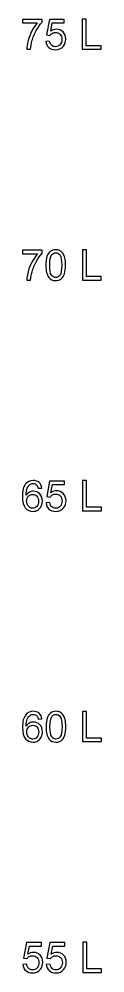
# Model space of a CAD drawing. Header units: millimetres. Extents: x -92 to -72, y -131 to 755.
# Drawn here: x -92.1 to -76.2, y 332.2 to 523.7 of the extents above; entities that cross this region are included whole.
import ezdxf

# ---------------------------------------------------------------- set-up
doc = ezdxf.new("R2010")
doc.units = ezdxf.units.MM
doc.header["$MEASUREMENT"] = 0
doc.layers.add('Capa 1', color=7, linetype='Continuous')

msp = doc.modelspace()

# ---------------------------------------------------------------- linework, layer by layer
at = {"layer": 'Capa 1', "color": 250}
for points, knots in [([(-92.0687, 522.9192), (-92.0687, 522.9192), (-92.0687, 523.6304), (-92.0687, 523.6304), (-92.0687, 523.6304), (-92.0687, 523.6304), (-88.1486, 523.6304), (-88.1486, 523.6304), (-88.1486, 523.6304), (-88.1486, 523.6304), (-88.1486, 523.0546), (-88.1486, 523.0546), (-88.1486, 523.0546), (-88.5338, 522.644), (-88.9176, 522.0979), (-89.2958, 521.4163), (-89.2958, 521.4163), (-89.6754, 520.7347), (-89.9675, 520.0334), (-90.1749, 519.3123), (-90.1749, 519.3123), (-90.3231, 518.8057), (-90.4191, 518.2484), (-90.46, 517.6444), (-90.46, 517.6444), (-90.46, 517.6444), (-91.222, 517.6444), (-91.222, 517.6444), (-91.222, 517.6444), (-91.2135, 518.1214), (-91.1204, 518.6985), (-90.9412, 519.3744), (-90.9412, 519.3744), (-90.762, 520.0518), (-90.5066, 520.7037), (-90.1721, 521.3316), (-90.1721, 521.3316), (-89.8377, 521.9596), (-89.4821, 522.4888), (-89.1053, 522.9192), (-89.1053, 522.9192), (-89.1053, 522.9192), (-92.0687, 522.9192), (-92.0687, 522.9192)], [0, 0, 0, 0, 0.08333333, 0.08333333, 0.08333333, 0.08333333, 0.16666667, 0.16666667, 0.16666667, 0.16666667, 0.25, 0.25, 0.25, 0.25, 0.33333333, 0.33333333, 0.33333333, 0.33333333, 0.41666667, 0.41666667, 0.41666667, 0.41666667, 0.5, 0.5, 0.5, 0.5, 0.58333333, 0.58333333, 0.58333333, 0.58333333, 0.66666667, 0.66666667, 0.66666667, 0.66666667, 0.75, 0.75, 0.75, 0.75, 0.83333333, 0.83333333, 0.83333333, 0.83333333, 1, 1, 1, 1]), ([(-87.4021, 519.2361), (-87.4021, 519.2361), (-86.6232, 519.2954), (-86.6232, 519.2954), (-86.6232, 519.2954), (-86.5653, 518.9158), (-86.4313, 518.6308), (-86.2224, 518.4389), (-86.2224, 518.4389), (-86.0136, 518.2484), (-85.7581, 518.1524), (-85.4576, 518.1524), (-85.4576, 518.1524), (-85.0949, 518.1524), (-84.7915, 518.2879), (-84.5446, 518.5574), (-84.5446, 518.5574), (-84.2991, 518.8283), (-84.1763, 519.1868), (-84.1763, 519.6327), (-84.1763, 519.6327), (-84.1763, 520.0574), (-84.2934, 520.3918), (-84.5291, 520.6374), (-84.5291, 520.6374), (-84.7647, 520.8829), (-85.0766, 521.0057), (-85.4646, 521.0057), (-85.4646, 521.0057), (-85.7059, 521.0057), (-85.9218, 520.9506), (-86.1137, 520.8406), (-86.1137, 520.8406), (-86.3042, 520.7305), (-86.4538, 520.588), (-86.5639, 520.413), (-86.5639, 520.413), (-86.5639, 520.413), (-87.2666, 520.5146), (-87.2666, 520.5146), (-87.2666, 520.5146), (-87.2666, 520.5146), (-86.6824, 523.6304), (-86.6824, 523.6304), (-86.6824, 523.6304), (-86.6824, 523.6304), (-83.6768, 523.6304), (-83.6768, 523.6304), (-83.6768, 523.6304), (-83.6768, 523.6304), (-83.6768, 522.9192), (-83.6768, 522.9192), (-83.6768, 522.9192), (-83.6768, 522.9192), (-86.0883, 522.9192), (-86.0883, 522.9192), (-86.0883, 522.9192), (-86.0883, 522.9192), (-86.4115, 521.2837), (-86.4115, 521.2837), (-86.4115, 521.2837), (-86.0488, 521.5391), (-85.6678, 521.6661), (-85.2699, 521.6661), (-85.2699, 521.6661), (-84.7421, 521.6661), (-84.2962, 521.4826), (-83.9336, 521.1157), (-83.9336, 521.1157), (-83.5709, 520.7489), (-83.3889, 520.2775), (-83.3889, 519.7018), (-83.3889, 519.7018), (-83.3889, 519.1529), (-83.5483, 518.6787), (-83.8673, 518.2794), (-83.8673, 518.2794), (-84.2553, 517.7883), (-84.7859, 517.5428), (-85.4576, 517.5428), (-85.4576, 517.5428), (-86.0079, 517.5428), (-86.4567, 517.698), (-86.8052, 518.0071), (-86.8052, 518.0071), (-87.1537, 518.3161), (-87.3527, 518.7253), (-87.4021, 519.2361)], [0, 0, 0, 0, 0.04347826, 0.04347826, 0.04347826, 0.04347826, 0.08695652, 0.08695652, 0.08695652, 0.08695652, 0.13043478, 0.13043478, 0.13043478, 0.13043478, 0.17391304, 0.17391304, 0.17391304, 0.17391304, 0.2173913, 0.2173913, 0.2173913, 0.2173913, 0.26086957, 0.26086957, 0.26086957, 0.26086957, 0.30434783, 0.30434783, 0.30434783, 0.30434783, 0.34782609, 0.34782609, 0.34782609, 0.34782609, 0.39130435, 0.39130435, 0.39130435, 0.39130435, 0.43478261, 0.43478261, 0.43478261, 0.43478261, 0.47826087, 0.47826087, 0.47826087, 0.47826087, 0.52173913, 0.52173913, 0.52173913, 0.52173913, 0.56521739, 0.56521739, 0.56521739, 0.56521739, 0.60869565, 0.60869565, 0.60869565, 0.60869565, 0.65217391, 0.65217391, 0.65217391, 0.65217391, 0.69565217, 0.69565217, 0.69565217, 0.69565217, 0.73913043, 0.73913043, 0.73913043, 0.73913043, 0.7826087, 0.7826087, 0.7826087, 0.7826087, 0.82608696, 0.82608696, 0.82608696, 0.82608696, 0.86956522, 0.86956522, 0.86956522, 0.86956522, 0.91304348, 0.91304348, 0.91304348, 0.91304348, 1, 1, 1, 1]), ([(-80.0784, 517.6444), (-80.0784, 517.6444), (-80.0784, 523.7066), (-80.0784, 523.7066), (-80.0784, 523.7066), (-80.0784, 523.7066), (-79.2741, 523.7066), (-79.2741, 523.7066), (-79.2741, 523.7066), (-79.2741, 523.7066), (-79.2741, 518.3556), (-79.2741, 518.3556), (-79.2741, 518.3556), (-79.2741, 518.3556), (-76.2938, 518.3556), (-76.2938, 518.3556), (-76.2938, 518.3556), (-76.2938, 518.3556), (-76.2938, 517.6444), (-76.2938, 517.6444), (-76.2938, 517.6444), (-76.2938, 517.6444), (-80.0784, 517.6444), (-80.0784, 517.6444)], [0, 0, 0, 0, 0.14285714, 0.14285714, 0.14285714, 0.14285714, 0.28571429, 0.28571429, 0.28571429, 0.28571429, 0.42857143, 0.42857143, 0.42857143, 0.42857143, 0.57142857, 0.57142857, 0.57142857, 0.57142857, 0.71428571, 0.71428571, 0.71428571, 0.71428571, 1, 1, 1, 1]), ([(-92.0427, 476.5871), (-92.0427, 476.5871), (-92.0427, 477.2983), (-92.0427, 477.2983), (-92.0427, 477.2983), (-92.0427, 477.2983), (-88.1226, 477.2983), (-88.1226, 477.2983), (-88.1226, 477.2983), (-88.1226, 477.2983), (-88.1226, 476.7225), (-88.1226, 476.7225), (-88.1226, 476.7225), (-88.5078, 476.3119), (-88.8916, 475.7658), (-89.2698, 475.0842), (-89.2698, 475.0842), (-89.6494, 474.4026), (-89.9415, 473.7013), (-90.1489, 472.9802), (-90.1489, 472.9802), (-90.2971, 472.4736), (-90.3931, 471.9163), (-90.434, 471.3123), (-90.434, 471.3123), (-90.434, 471.3123), (-91.196, 471.3123), (-91.196, 471.3123), (-91.196, 471.3123), (-91.1875, 471.7893), (-91.0944, 472.3664), (-90.9152, 473.0423), (-90.9152, 473.0423), (-90.736, 473.7197), (-90.4806, 474.3716), (-90.1461, 474.9995), (-90.1461, 474.9995), (-89.8117, 475.6275), (-89.4561, 476.1567), (-89.0793, 476.5871), (-89.0793, 476.5871), (-89.0793, 476.5871), (-92.0427, 476.5871), (-92.0427, 476.5871)], [0, 0, 0, 0, 0.08333333, 0.08333333, 0.08333333, 0.08333333, 0.16666667, 0.16666667, 0.16666667, 0.16666667, 0.25, 0.25, 0.25, 0.25, 0.33333333, 0.33333333, 0.33333333, 0.33333333, 0.41666667, 0.41666667, 0.41666667, 0.41666667, 0.5, 0.5, 0.5, 0.5, 0.58333333, 0.58333333, 0.58333333, 0.58333333, 0.66666667, 0.66666667, 0.66666667, 0.66666667, 0.75, 0.75, 0.75, 0.75, 0.83333333, 0.83333333, 0.83333333, 0.83333333, 1, 1, 1, 1]), ([(-87.3761, 474.3039), (-87.3761, 475.0193), (-87.3027, 475.5979), (-87.156, 476.0353), (-87.156, 476.0353), (-87.0078, 476.4742), (-86.7891, 476.8114), (-86.4984, 477.0471), (-86.4984, 477.0471), (-86.2091, 477.2827), (-85.8436, 477.3999), (-85.4034, 477.3999), (-85.4034, 477.3999), (-85.0788, 477.3999), (-84.7938, 477.3349), (-84.5468, 477.2037), (-84.5468, 477.2037), (-84.3013, 477.0725), (-84.0981, 476.8834), (-83.94, 476.6364), (-83.94, 476.6364), (-83.782, 476.3909), (-83.6578, 476.0903), (-83.5675, 475.7362), (-83.5675, 475.7362), (-83.4758, 475.382), (-83.4306, 474.9036), (-83.4306, 474.3039), (-83.4306, 474.3039), (-83.4306, 473.5927), (-83.504, 473.0169), (-83.6493, 472.5795), (-83.6493, 472.5795), (-83.7947, 472.1406), (-84.0134, 471.8034), (-84.3041, 471.5663), (-84.3041, 471.5663), (-84.5934, 471.3292), (-84.9603, 471.2107), (-85.4034, 471.2107), (-85.4034, 471.2107), (-85.9861, 471.2107), (-86.4448, 471.4181), (-86.7778, 471.8344), (-86.7778, 471.8344), (-87.1771, 472.3424), (-87.3761, 473.1651), (-87.3761, 474.3039)], [0, 0, 0, 0, 0.07692308, 0.07692308, 0.07692308, 0.07692308, 0.15384615, 0.15384615, 0.15384615, 0.15384615, 0.23076923, 0.23076923, 0.23076923, 0.23076923, 0.30769231, 0.30769231, 0.30769231, 0.30769231, 0.38461538, 0.38461538, 0.38461538, 0.38461538, 0.46153846, 0.46153846, 0.46153846, 0.46153846, 0.53846154, 0.53846154, 0.53846154, 0.53846154, 0.61538462, 0.61538462, 0.61538462, 0.61538462, 0.69230769, 0.69230769, 0.69230769, 0.69230769, 0.76923077, 0.76923077, 0.76923077, 0.76923077, 0.84615385, 0.84615385, 0.84615385, 0.84615385, 1, 1, 1, 1]), ([(-80.0524, 471.3123), (-80.0524, 471.3123), (-80.0524, 477.3745), (-80.0524, 477.3745), (-80.0524, 477.3745), (-80.0524, 477.3745), (-79.2481, 477.3745), (-79.2481, 477.3745), (-79.2481, 477.3745), (-79.2481, 477.3745), (-79.2481, 472.0235), (-79.2481, 472.0235), (-79.2481, 472.0235), (-79.2481, 472.0235), (-76.2678, 472.0235), (-76.2678, 472.0235), (-76.2678, 472.0235), (-76.2678, 472.0235), (-76.2678, 471.3123), (-76.2678, 471.3123), (-76.2678, 471.3123), (-76.2678, 471.3123), (-80.0524, 471.3123), (-80.0524, 471.3123)], [0, 0, 0, 0, 0.14285714, 0.14285714, 0.14285714, 0.14285714, 0.28571429, 0.28571429, 0.28571429, 0.28571429, 0.42857143, 0.42857143, 0.42857143, 0.42857143, 0.57142857, 0.57142857, 0.57142857, 0.57142857, 0.71428571, 0.71428571, 0.71428571, 0.71428571, 1, 1, 1, 1]), ([(-86.6141, 474.301), (-86.6141, 473.3034), (-86.4984, 472.6402), (-86.2655, 472.3128), (-86.2655, 472.3128), (-86.0327, 471.984), (-85.7448, 471.8203), (-85.4034, 471.8203), (-85.4034, 471.8203), (-85.0619, 471.8203), (-84.774, 471.9854), (-84.5412, 472.3142), (-84.5412, 472.3142), (-84.3083, 472.6444), (-84.1926, 473.3062), (-84.1926, 474.301), (-84.1926, 474.301), (-84.1926, 475.2987), (-84.3083, 475.9619), (-84.5412, 476.2893), (-84.5412, 476.2893), (-84.7726, 476.6181), (-85.0633, 476.7818), (-85.4118, 476.7818), (-85.4118, 476.7818), (-85.7533, 476.7818), (-86.0271, 476.6364), (-86.2317, 476.3472), (-86.2317, 476.3472), (-86.4871, 475.9789), (-86.6141, 475.2959), (-86.6141, 474.301)], [0, 0, 0, 0, 0.11111111, 0.11111111, 0.11111111, 0.11111111, 0.22222222, 0.22222222, 0.22222222, 0.22222222, 0.33333333, 0.33333333, 0.33333333, 0.33333333, 0.44444444, 0.44444444, 0.44444444, 0.44444444, 0.55555556, 0.55555556, 0.55555556, 0.55555556, 0.66666667, 0.66666667, 0.66666667, 0.66666667, 0.77777778, 0.77777778, 0.77777778, 0.77777778, 1, 1, 1, 1]), ([(-88.1897, 429.5607), (-88.1897, 429.5607), (-88.9263, 429.5014), (-88.9263, 429.5014), (-88.9263, 429.5014), (-88.9926, 429.7935), (-89.0872, 430.0066), (-89.21, 430.1392), (-89.21, 430.1392), (-89.4117, 430.3523), (-89.6615, 430.4582), (-89.9578, 430.4582), (-89.9578, 430.4582), (-90.1963, 430.4582), (-90.408, 430.3918), (-90.59, 430.2592), (-90.59, 430.2592), (-90.8243, 430.0884), (-91.0077, 429.8401), (-91.1446, 429.5127), (-91.1446, 429.5127), (-91.2801, 429.1839), (-91.3506, 428.7168), (-91.3563, 428.1115), (-91.3563, 428.1115), (-91.1771, 428.3838), (-90.9569, 428.587), (-90.6973, 428.7182), (-90.6973, 428.7182), (-90.4376, 428.8509), (-90.1667, 428.9172), (-89.8816, 428.9172), (-89.8816, 428.9172), (-89.3849, 428.9172), (-88.9616, 428.7338), (-88.6116, 428.3683), (-88.6116, 428.3683), (-88.2631, 428.0028), (-88.0881, 427.5315), (-88.0881, 426.9515), (-88.0881, 426.9515), (-88.0881, 426.5705), (-88.17, 426.2177), (-88.3337, 425.8904), (-88.3337, 425.8904), (-88.4988, 425.563), (-88.7231, 425.3132), (-89.011, 425.1397), (-89.011, 425.1397), (-89.2974, 424.9661), (-89.6234, 424.8786), (-89.9875, 424.8786), (-89.9875, 424.8786), (-90.607, 424.8786), (-91.1136, 425.1072), (-91.5058, 425.563), (-91.5058, 425.563), (-91.8967, 426.0188), (-92.0929, 426.7709), (-92.0929, 427.818), (-92.0929, 427.818), (-92.0929, 428.9892), (-91.8756, 429.8415), (-91.4423, 430.3735), (-91.4423, 430.3735), (-91.0642, 430.8363), (-90.5547, 431.0678), (-89.9127, 431.0678), (-89.9127, 431.0678), (-89.4357, 431.0678), (-89.0434, 430.9337), (-88.7386, 430.667), (-88.7386, 430.667), (-88.4338, 430.4003), (-88.2504, 430.032), (-88.1897, 429.5607)], [0, 0, 0, 0, 0.05, 0.05, 0.05, 0.05, 0.1, 0.1, 0.1, 0.1, 0.15, 0.15, 0.15, 0.15, 0.2, 0.2, 0.2, 0.2, 0.25, 0.25, 0.25, 0.25, 0.3, 0.3, 0.3, 0.3, 0.35, 0.35, 0.35, 0.35, 0.4, 0.4, 0.4, 0.4, 0.45, 0.45, 0.45, 0.45, 0.5, 0.5, 0.5, 0.5, 0.55, 0.55, 0.55, 0.55, 0.6, 0.6, 0.6, 0.6, 0.65, 0.65, 0.65, 0.65, 0.7, 0.7, 0.7, 0.7, 0.75, 0.75, 0.75, 0.75, 0.8, 0.8, 0.8, 0.8, 0.85, 0.85, 0.85, 0.85, 0.9, 0.9, 0.9, 0.9, 1, 1, 1, 1]), ([(-87.3501, 426.5719), (-87.3501, 426.5719), (-86.5712, 426.6312), (-86.5712, 426.6312), (-86.5712, 426.6312), (-86.5133, 426.2516), (-86.3793, 425.9666), (-86.1704, 425.7747), (-86.1704, 425.7747), (-85.9616, 425.5842), (-85.7061, 425.4882), (-85.4056, 425.4882), (-85.4056, 425.4882), (-85.0429, 425.4882), (-84.7395, 425.6237), (-84.4926, 425.8932), (-84.4926, 425.8932), (-84.2471, 426.1641), (-84.1243, 426.5226), (-84.1243, 426.9685), (-84.1243, 426.9685), (-84.1243, 427.3932), (-84.2414, 427.7276), (-84.4771, 427.9732), (-84.4771, 427.9732), (-84.7127, 428.2187), (-85.0246, 428.3415), (-85.4126, 428.3415), (-85.4126, 428.3415), (-85.6539, 428.3415), (-85.8698, 428.2864), (-86.0617, 428.1764), (-86.0617, 428.1764), (-86.2522, 428.0663), (-86.4018, 427.9238), (-86.5119, 427.7488), (-86.5119, 427.7488), (-86.5119, 427.7488), (-87.2146, 427.8504), (-87.2146, 427.8504), (-87.2146, 427.8504), (-87.2146, 427.8504), (-86.6304, 430.9662), (-86.6304, 430.9662), (-86.6304, 430.9662), (-86.6304, 430.9662), (-83.6248, 430.9662), (-83.6248, 430.9662), (-83.6248, 430.9662), (-83.6248, 430.9662), (-83.6248, 430.255), (-83.6248, 430.255), (-83.6248, 430.255), (-83.6248, 430.255), (-86.0363, 430.255), (-86.0363, 430.255), (-86.0363, 430.255), (-86.0363, 430.255), (-86.3595, 428.6195), (-86.3595, 428.6195), (-86.3595, 428.6195), (-85.9968, 428.8749), (-85.6158, 429.0019), (-85.2179, 429.0019), (-85.2179, 429.0019), (-84.6901, 429.0019), (-84.2442, 428.8184), (-83.8816, 428.4515), (-83.8816, 428.4515), (-83.5189, 428.0847), (-83.3369, 427.6133), (-83.3369, 427.0376), (-83.3369, 427.0376), (-83.3369, 426.4887), (-83.4963, 426.0145), (-83.8153, 425.6152), (-83.8153, 425.6152), (-84.2033, 425.1241), (-84.7339, 424.8786), (-85.4056, 424.8786), (-85.4056, 424.8786), (-85.9559, 424.8786), (-86.4047, 425.0338), (-86.7532, 425.3429), (-86.7532, 425.3429), (-87.1017, 425.6519), (-87.3007, 426.0611), (-87.3501, 426.5719)], [0, 0, 0, 0, 0.04347826, 0.04347826, 0.04347826, 0.04347826, 0.08695652, 0.08695652, 0.08695652, 0.08695652, 0.13043478, 0.13043478, 0.13043478, 0.13043478, 0.17391304, 0.17391304, 0.17391304, 0.17391304, 0.2173913, 0.2173913, 0.2173913, 0.2173913, 0.26086957, 0.26086957, 0.26086957, 0.26086957, 0.30434783, 0.30434783, 0.30434783, 0.30434783, 0.34782609, 0.34782609, 0.34782609, 0.34782609, 0.39130435, 0.39130435, 0.39130435, 0.39130435, 0.43478261, 0.43478261, 0.43478261, 0.43478261, 0.47826087, 0.47826087, 0.47826087, 0.47826087, 0.52173913, 0.52173913, 0.52173913, 0.52173913, 0.56521739, 0.56521739, 0.56521739, 0.56521739, 0.60869565, 0.60869565, 0.60869565, 0.60869565, 0.65217391, 0.65217391, 0.65217391, 0.65217391, 0.69565217, 0.69565217, 0.69565217, 0.69565217, 0.73913043, 0.73913043, 0.73913043, 0.73913043, 0.7826087, 0.7826087, 0.7826087, 0.7826087, 0.82608696, 0.82608696, 0.82608696, 0.82608696, 0.86956522, 0.86956522, 0.86956522, 0.86956522, 0.91304348, 0.91304348, 0.91304348, 0.91304348, 1, 1, 1, 1]), ([(-80.0264, 424.9802), (-80.0264, 424.9802), (-80.0264, 431.0424), (-80.0264, 431.0424), (-80.0264, 431.0424), (-80.0264, 431.0424), (-79.2221, 431.0424), (-79.2221, 431.0424), (-79.2221, 431.0424), (-79.2221, 431.0424), (-79.2221, 425.6914), (-79.2221, 425.6914), (-79.2221, 425.6914), (-79.2221, 425.6914), (-76.2418, 425.6914), (-76.2418, 425.6914), (-76.2418, 425.6914), (-76.2418, 425.6914), (-76.2418, 424.9802), (-76.2418, 424.9802), (-76.2418, 424.9802), (-76.2418, 424.9802), (-80.0264, 424.9802), (-80.0264, 424.9802)], [0, 0, 0, 0, 0.14285714, 0.14285714, 0.14285714, 0.14285714, 0.28571429, 0.28571429, 0.28571429, 0.28571429, 0.42857143, 0.42857143, 0.42857143, 0.42857143, 0.57142857, 0.57142857, 0.57142857, 0.57142857, 0.71428571, 0.71428571, 0.71428571, 0.71428571, 1, 1, 1, 1]), ([(-91.2377, 426.9445), (-91.2377, 426.6877), (-91.1827, 426.4421), (-91.074, 426.2079), (-91.074, 426.2079), (-90.9654, 425.9736), (-90.813, 425.7958), (-90.6197, 425.6731), (-90.6197, 425.6731), (-90.4249, 425.5503), (-90.2189, 425.4882), (-90.0002, 425.4882), (-90.0002, 425.4882), (-89.6827, 425.4882), (-89.4117, 425.6152), (-89.1874, 425.8692), (-89.1874, 425.8692), (-88.963, 426.1232), (-88.8501, 426.4675), (-88.8501, 426.9036), (-88.8501, 426.9036), (-88.8501, 427.3227), (-88.9616, 427.6529), (-89.1831, 427.8942), (-89.1831, 427.8942), (-89.4047, 428.1355), (-89.6869, 428.2568), (-90.0298, 428.2568), (-90.0298, 428.2568), (-90.3657, 428.2568), (-90.6521, 428.1355), (-90.8864, 427.8942), (-90.8864, 427.8942), (-91.1206, 427.6529), (-91.2377, 427.3368), (-91.2377, 426.9445)], [0, 0, 0, 0, 0.1, 0.1, 0.1, 0.1, 0.2, 0.2, 0.2, 0.2, 0.3, 0.3, 0.3, 0.3, 0.4, 0.4, 0.4, 0.4, 0.5, 0.5, 0.5, 0.5, 0.6, 0.6, 0.6, 0.6, 0.7, 0.7, 0.7, 0.7, 0.8, 0.8, 0.8, 0.8, 1, 1, 1, 1]), ([(-88.1637, 383.2286), (-88.1637, 383.2286), (-88.9003, 383.1693), (-88.9003, 383.1693), (-88.9003, 383.1693), (-88.9666, 383.4614), (-89.0612, 383.6745), (-89.184, 383.8071), (-89.184, 383.8071), (-89.3857, 384.0202), (-89.6355, 384.1261), (-89.9318, 384.1261), (-89.9318, 384.1261), (-90.1703, 384.1261), (-90.382, 384.0597), (-90.564, 383.9271), (-90.564, 383.9271), (-90.7983, 383.7563), (-90.9817, 383.508), (-91.1186, 383.1806), (-91.1186, 383.1806), (-91.2541, 382.8518), (-91.3246, 382.3847), (-91.3303, 381.7794), (-91.3303, 381.7794), (-91.1511, 382.0517), (-90.9309, 382.2549), (-90.6713, 382.3861), (-90.6713, 382.3861), (-90.4116, 382.5188), (-90.1407, 382.5851), (-89.8556, 382.5851), (-89.8556, 382.5851), (-89.3589, 382.5851), (-88.9356, 382.4017), (-88.5856, 382.0362), (-88.5856, 382.0362), (-88.2371, 381.6707), (-88.0621, 381.1994), (-88.0621, 380.6194), (-88.0621, 380.6194), (-88.0621, 380.2384), (-88.144, 379.8856), (-88.3077, 379.5583), (-88.3077, 379.5583), (-88.4728, 379.2309), (-88.6971, 378.9811), (-88.985, 378.8076), (-88.985, 378.8076), (-89.2714, 378.634), (-89.5974, 378.5465), (-89.9615, 378.5465), (-89.9615, 378.5465), (-90.581, 378.5465), (-91.0876, 378.7751), (-91.4798, 379.2309), (-91.4798, 379.2309), (-91.8707, 379.6867), (-92.0669, 380.4388), (-92.0669, 381.4859), (-92.0669, 381.4859), (-92.0669, 382.6571), (-91.8496, 383.5094), (-91.4163, 384.0414), (-91.4163, 384.0414), (-91.0382, 384.5042), (-90.5287, 384.7357), (-89.8867, 384.7357), (-89.8867, 384.7357), (-89.4097, 384.7357), (-89.0174, 384.6016), (-88.7126, 384.3349), (-88.7126, 384.3349), (-88.4078, 384.0682), (-88.2244, 383.6999), (-88.1637, 383.2286)], [0, 0, 0, 0, 0.05, 0.05, 0.05, 0.05, 0.1, 0.1, 0.1, 0.1, 0.15, 0.15, 0.15, 0.15, 0.2, 0.2, 0.2, 0.2, 0.25, 0.25, 0.25, 0.25, 0.3, 0.3, 0.3, 0.3, 0.35, 0.35, 0.35, 0.35, 0.4, 0.4, 0.4, 0.4, 0.45, 0.45, 0.45, 0.45, 0.5, 0.5, 0.5, 0.5, 0.55, 0.55, 0.55, 0.55, 0.6, 0.6, 0.6, 0.6, 0.65, 0.65, 0.65, 0.65, 0.7, 0.7, 0.7, 0.7, 0.75, 0.75, 0.75, 0.75, 0.8, 0.8, 0.8, 0.8, 0.85, 0.85, 0.85, 0.85, 0.9, 0.9, 0.9, 0.9, 1, 1, 1, 1]), ([(-87.3241, 381.6397), (-87.3241, 382.3551), (-87.2507, 382.9337), (-87.104, 383.3711), (-87.104, 383.3711), (-86.9558, 383.81), (-86.7371, 384.1472), (-86.4464, 384.3829), (-86.4464, 384.3829), (-86.1571, 384.6185), (-85.7916, 384.7357), (-85.3514, 384.7357), (-85.3514, 384.7357), (-85.0268, 384.7357), (-84.7418, 384.6707), (-84.4948, 384.5395), (-84.4948, 384.5395), (-84.2493, 384.4083), (-84.0461, 384.2192), (-83.888, 383.9722), (-83.888, 383.9722), (-83.73, 383.7267), (-83.6058, 383.4261), (-83.5155, 383.072), (-83.5155, 383.072), (-83.4238, 382.7178), (-83.3786, 382.2394), (-83.3786, 381.6397), (-83.3786, 381.6397), (-83.3786, 380.9285), (-83.452, 380.3527), (-83.5973, 379.9153), (-83.5973, 379.9153), (-83.7427, 379.4764), (-83.9614, 379.1392), (-84.2521, 378.9021), (-84.2521, 378.9021), (-84.5414, 378.665), (-84.9083, 378.5465), (-85.3514, 378.5465), (-85.3514, 378.5465), (-85.9341, 378.5465), (-86.3928, 378.7539), (-86.7258, 379.1702), (-86.7258, 379.1702), (-87.1251, 379.6782), (-87.3241, 380.5009), (-87.3241, 381.6397)], [0, 0, 0, 0, 0.07692308, 0.07692308, 0.07692308, 0.07692308, 0.15384615, 0.15384615, 0.15384615, 0.15384615, 0.23076923, 0.23076923, 0.23076923, 0.23076923, 0.30769231, 0.30769231, 0.30769231, 0.30769231, 0.38461538, 0.38461538, 0.38461538, 0.38461538, 0.46153846, 0.46153846, 0.46153846, 0.46153846, 0.53846154, 0.53846154, 0.53846154, 0.53846154, 0.61538462, 0.61538462, 0.61538462, 0.61538462, 0.69230769, 0.69230769, 0.69230769, 0.69230769, 0.76923077, 0.76923077, 0.76923077, 0.76923077, 0.84615385, 0.84615385, 0.84615385, 0.84615385, 1, 1, 1, 1]), ([(-86.5621, 381.6368), (-86.5621, 380.6392), (-86.4464, 379.976), (-86.2135, 379.6486), (-86.2135, 379.6486), (-85.9807, 379.3198), (-85.6928, 379.1561), (-85.3514, 379.1561), (-85.3514, 379.1561), (-85.0099, 379.1561), (-84.722, 379.3212), (-84.4892, 379.65), (-84.4892, 379.65), (-84.2563, 379.9802), (-84.1406, 380.642), (-84.1406, 381.6368), (-84.1406, 381.6368), (-84.1406, 382.6345), (-84.2563, 383.2977), (-84.4892, 383.6251), (-84.4892, 383.6251), (-84.7206, 383.9539), (-85.0113, 384.1176), (-85.3598, 384.1176), (-85.3598, 384.1176), (-85.7013, 384.1176), (-85.9751, 383.9722), (-86.1797, 383.683), (-86.1797, 383.683), (-86.4351, 383.3147), (-86.5621, 382.6317), (-86.5621, 381.6368)], [0, 0, 0, 0, 0.11111111, 0.11111111, 0.11111111, 0.11111111, 0.22222222, 0.22222222, 0.22222222, 0.22222222, 0.33333333, 0.33333333, 0.33333333, 0.33333333, 0.44444444, 0.44444444, 0.44444444, 0.44444444, 0.55555556, 0.55555556, 0.55555556, 0.55555556, 0.66666667, 0.66666667, 0.66666667, 0.66666667, 0.77777778, 0.77777778, 0.77777778, 0.77777778, 1, 1, 1, 1]), ([(-80.0004, 378.6481), (-80.0004, 378.6481), (-80.0004, 384.7103), (-80.0004, 384.7103), (-80.0004, 384.7103), (-80.0004, 384.7103), (-79.1961, 384.7103), (-79.1961, 384.7103), (-79.1961, 384.7103), (-79.1961, 384.7103), (-79.1961, 379.3593), (-79.1961, 379.3593), (-79.1961, 379.3593), (-79.1961, 379.3593), (-76.2158, 379.3593), (-76.2158, 379.3593), (-76.2158, 379.3593), (-76.2158, 379.3593), (-76.2158, 378.6481), (-76.2158, 378.6481), (-76.2158, 378.6481), (-76.2158, 378.6481), (-80.0004, 378.6481), (-80.0004, 378.6481)], [0, 0, 0, 0, 0.14285714, 0.14285714, 0.14285714, 0.14285714, 0.28571429, 0.28571429, 0.28571429, 0.28571429, 0.42857143, 0.42857143, 0.42857143, 0.42857143, 0.57142857, 0.57142857, 0.57142857, 0.57142857, 0.71428571, 0.71428571, 0.71428571, 0.71428571, 1, 1, 1, 1]), ([(-91.2117, 380.6124), (-91.2117, 380.3556), (-91.1567, 380.11), (-91.048, 379.8758), (-91.048, 379.8758), (-90.9394, 379.6415), (-90.787, 379.4637), (-90.5937, 379.341), (-90.5937, 379.341), (-90.3989, 379.2182), (-90.1929, 379.1561), (-89.9742, 379.1561), (-89.9742, 379.1561), (-89.6567, 379.1561), (-89.3857, 379.2831), (-89.1614, 379.5371), (-89.1614, 379.5371), (-88.937, 379.7911), (-88.8241, 380.1354), (-88.8241, 380.5715), (-88.8241, 380.5715), (-88.8241, 380.9906), (-88.9356, 381.3208), (-89.1571, 381.5621), (-89.1571, 381.5621), (-89.3787, 381.8034), (-89.6609, 381.9247), (-90.0038, 381.9247), (-90.0038, 381.9247), (-90.3397, 381.9247), (-90.6261, 381.8034), (-90.8604, 381.5621), (-90.8604, 381.5621), (-91.0946, 381.3208), (-91.2117, 381.0047), (-91.2117, 380.6124)], [0, 0, 0, 0, 0.1, 0.1, 0.1, 0.1, 0.2, 0.2, 0.2, 0.2, 0.3, 0.3, 0.3, 0.3, 0.4, 0.4, 0.4, 0.4, 0.5, 0.5, 0.5, 0.5, 0.6, 0.6, 0.6, 0.6, 0.7, 0.7, 0.7, 0.7, 0.8, 0.8, 0.8, 0.8, 1, 1, 1, 1]), ([(-92.007, 333.9077), (-92.007, 333.9077), (-91.2281, 333.967), (-91.2281, 333.967), (-91.2281, 333.967), (-91.1702, 333.5874), (-91.0362, 333.3024), (-90.8273, 333.1105), (-90.8273, 333.1105), (-90.6185, 332.92), (-90.363, 332.824), (-90.0625, 332.824), (-90.0625, 332.824), (-89.6998, 332.824), (-89.3964, 332.9595), (-89.1495, 333.229), (-89.1495, 333.229), (-88.904, 333.4999), (-88.7812, 333.8584), (-88.7812, 334.3043), (-88.7812, 334.3043), (-88.7812, 334.729), (-88.8983, 335.0634), (-89.134, 335.309), (-89.134, 335.309), (-89.3696, 335.5545), (-89.6815, 335.6773), (-90.0695, 335.6773), (-90.0695, 335.6773), (-90.3108, 335.6773), (-90.5267, 335.6222), (-90.7186, 335.5122), (-90.7186, 335.5122), (-90.9091, 335.4021), (-91.0587, 335.2596), (-91.1688, 335.0846), (-91.1688, 335.0846), (-91.1688, 335.0846), (-91.8715, 335.1862), (-91.8715, 335.1862), (-91.8715, 335.1862), (-91.8715, 335.1862), (-91.2873, 338.302), (-91.2873, 338.302), (-91.2873, 338.302), (-91.2873, 338.302), (-88.2817, 338.302), (-88.2817, 338.302), (-88.2817, 338.302), (-88.2817, 338.302), (-88.2817, 337.5908), (-88.2817, 337.5908), (-88.2817, 337.5908), (-88.2817, 337.5908), (-90.6932, 337.5908), (-90.6932, 337.5908), (-90.6932, 337.5908), (-90.6932, 337.5908), (-91.0164, 335.9553), (-91.0164, 335.9553), (-91.0164, 335.9553), (-90.6537, 336.2107), (-90.2727, 336.3377), (-89.8748, 336.3377), (-89.8748, 336.3377), (-89.347, 336.3377), (-88.9011, 336.1542), (-88.5385, 335.7873), (-88.5385, 335.7873), (-88.1758, 335.4205), (-87.9938, 334.9491), (-87.9938, 334.3734), (-87.9938, 334.3734), (-87.9938, 333.8245), (-88.1532, 333.3503), (-88.4722, 332.951), (-88.4722, 332.951), (-88.8602, 332.4599), (-89.3908, 332.2144), (-90.0625, 332.2144), (-90.0625, 332.2144), (-90.6128, 332.2144), (-91.0616, 332.3696), (-91.4101, 332.6787), (-91.4101, 332.6787), (-91.7586, 332.9877), (-91.9576, 333.3969), (-92.007, 333.9077)], [0, 0, 0, 0, 0.04347826, 0.04347826, 0.04347826, 0.04347826, 0.08695652, 0.08695652, 0.08695652, 0.08695652, 0.13043478, 0.13043478, 0.13043478, 0.13043478, 0.17391304, 0.17391304, 0.17391304, 0.17391304, 0.2173913, 0.2173913, 0.2173913, 0.2173913, 0.26086957, 0.26086957, 0.26086957, 0.26086957, 0.30434783, 0.30434783, 0.30434783, 0.30434783, 0.34782609, 0.34782609, 0.34782609, 0.34782609, 0.39130435, 0.39130435, 0.39130435, 0.39130435, 0.43478261, 0.43478261, 0.43478261, 0.43478261, 0.47826087, 0.47826087, 0.47826087, 0.47826087, 0.52173913, 0.52173913, 0.52173913, 0.52173913, 0.56521739, 0.56521739, 0.56521739, 0.56521739, 0.60869565, 0.60869565, 0.60869565, 0.60869565, 0.65217391, 0.65217391, 0.65217391, 0.65217391, 0.69565217, 0.69565217, 0.69565217, 0.69565217, 0.73913043, 0.73913043, 0.73913043, 0.73913043, 0.7826087, 0.7826087, 0.7826087, 0.7826087, 0.82608696, 0.82608696, 0.82608696, 0.82608696, 0.86956522, 0.86956522, 0.86956522, 0.86956522, 0.91304348, 0.91304348, 0.91304348, 0.91304348, 1, 1, 1, 1]), ([(-87.2981, 333.9077), (-87.2981, 333.9077), (-86.5192, 333.967), (-86.5192, 333.967), (-86.5192, 333.967), (-86.4613, 333.5874), (-86.3273, 333.3024), (-86.1184, 333.1105), (-86.1184, 333.1105), (-85.9096, 332.92), (-85.6541, 332.824), (-85.3536, 332.824), (-85.3536, 332.824), (-84.9909, 332.824), (-84.6875, 332.9595), (-84.4406, 333.229), (-84.4406, 333.229), (-84.1951, 333.4999), (-84.0723, 333.8584), (-84.0723, 334.3043), (-84.0723, 334.3043), (-84.0723, 334.729), (-84.1894, 335.0634), (-84.4251, 335.309), (-84.4251, 335.309), (-84.6607, 335.5545), (-84.9726, 335.6773), (-85.3606, 335.6773), (-85.3606, 335.6773), (-85.6019, 335.6773), (-85.8178, 335.6222), (-86.0097, 335.5122), (-86.0097, 335.5122), (-86.2002, 335.4021), (-86.3498, 335.2596), (-86.4599, 335.0846), (-86.4599, 335.0846), (-86.4599, 335.0846), (-87.1626, 335.1862), (-87.1626, 335.1862), (-87.1626, 335.1862), (-87.1626, 335.1862), (-86.5784, 338.302), (-86.5784, 338.302), (-86.5784, 338.302), (-86.5784, 338.302), (-83.5728, 338.302), (-83.5728, 338.302), (-83.5728, 338.302), (-83.5728, 338.302), (-83.5728, 337.5908), (-83.5728, 337.5908), (-83.5728, 337.5908), (-83.5728, 337.5908), (-85.9843, 337.5908), (-85.9843, 337.5908), (-85.9843, 337.5908), (-85.9843, 337.5908), (-86.3075, 335.9553), (-86.3075, 335.9553), (-86.3075, 335.9553), (-85.9448, 336.2107), (-85.5638, 336.3377), (-85.1659, 336.3377), (-85.1659, 336.3377), (-84.6381, 336.3377), (-84.1922, 336.1542), (-83.8296, 335.7873), (-83.8296, 335.7873), (-83.4669, 335.4205), (-83.2849, 334.9491), (-83.2849, 334.3734), (-83.2849, 334.3734), (-83.2849, 333.8245), (-83.4443, 333.3503), (-83.7633, 332.951), (-83.7633, 332.951), (-84.1513, 332.4599), (-84.6819, 332.2144), (-85.3536, 332.2144), (-85.3536, 332.2144), (-85.9039, 332.2144), (-86.3527, 332.3696), (-86.7012, 332.6787), (-86.7012, 332.6787), (-87.0497, 332.9877), (-87.2487, 333.3969), (-87.2981, 333.9077)], [0, 0, 0, 0, 0.04347826, 0.04347826, 0.04347826, 0.04347826, 0.08695652, 0.08695652, 0.08695652, 0.08695652, 0.13043478, 0.13043478, 0.13043478, 0.13043478, 0.17391304, 0.17391304, 0.17391304, 0.17391304, 0.2173913, 0.2173913, 0.2173913, 0.2173913, 0.26086957, 0.26086957, 0.26086957, 0.26086957, 0.30434783, 0.30434783, 0.30434783, 0.30434783, 0.34782609, 0.34782609, 0.34782609, 0.34782609, 0.39130435, 0.39130435, 0.39130435, 0.39130435, 0.43478261, 0.43478261, 0.43478261, 0.43478261, 0.47826087, 0.47826087, 0.47826087, 0.47826087, 0.52173913, 0.52173913, 0.52173913, 0.52173913, 0.56521739, 0.56521739, 0.56521739, 0.56521739, 0.60869565, 0.60869565, 0.60869565, 0.60869565, 0.65217391, 0.65217391, 0.65217391, 0.65217391, 0.69565217, 0.69565217, 0.69565217, 0.69565217, 0.73913043, 0.73913043, 0.73913043, 0.73913043, 0.7826087, 0.7826087, 0.7826087, 0.7826087, 0.82608696, 0.82608696, 0.82608696, 0.82608696, 0.86956522, 0.86956522, 0.86956522, 0.86956522, 0.91304348, 0.91304348, 0.91304348, 0.91304348, 1, 1, 1, 1]), ([(-79.9744, 332.316), (-79.9744, 332.316), (-79.9744, 338.3782), (-79.9744, 338.3782), (-79.9744, 338.3782), (-79.9744, 338.3782), (-79.1701, 338.3782), (-79.1701, 338.3782), (-79.1701, 338.3782), (-79.1701, 338.3782), (-79.1701, 333.0272), (-79.1701, 333.0272), (-79.1701, 333.0272), (-79.1701, 333.0272), (-76.1898, 333.0272), (-76.1898, 333.0272), (-76.1898, 333.0272), (-76.1898, 333.0272), (-76.1898, 332.316), (-76.1898, 332.316), (-76.1898, 332.316), (-76.1898, 332.316), (-79.9744, 332.316), (-79.9744, 332.316)], [0, 0, 0, 0, 0.14285714, 0.14285714, 0.14285714, 0.14285714, 0.28571429, 0.28571429, 0.28571429, 0.28571429, 0.42857143, 0.42857143, 0.42857143, 0.42857143, 0.57142857, 0.57142857, 0.57142857, 0.57142857, 0.71428571, 0.71428571, 0.71428571, 0.71428571, 1, 1, 1, 1])]:
    msp.add_open_spline(points, degree=3, knots=knots, dxfattribs=at)

doc.saveas('drawing.dxf')
